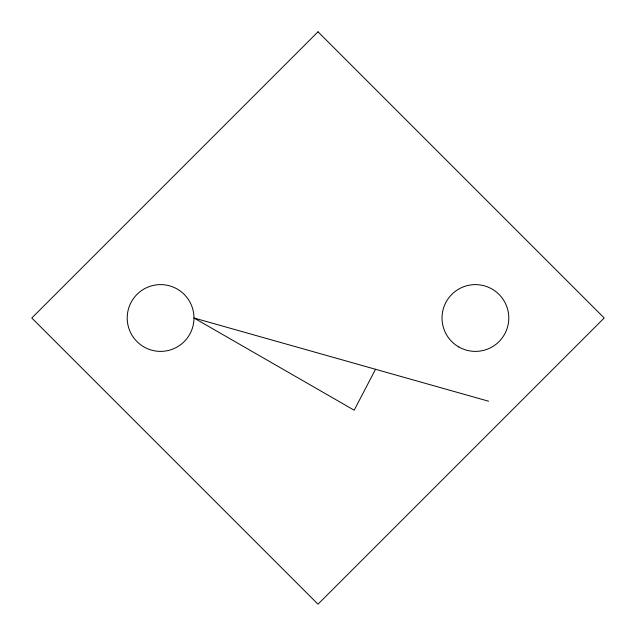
<?xml version="1.0" encoding="UTF-8"?>
<svg xmlns="http://www.w3.org/2000/svg" width="636" height="636" viewBox="0 0 636 636"><rect width="100%" height="100%" fill="white"/><g stroke="black" fill="none" stroke-linecap="round" stroke-linejoin="round"><path stroke-width="0.95" d="M375.526 369.278L354.173 410.204L193.98 318A33.39 33.39 0 0 0 143.895 289.086A33.39 33.39 0 0 0 143.895 346.914A33.39 33.39 0 0 0 193.98 318L488.543 401.205M318 31.8L31.8 318L318 604.2L604.2 318L318 31.8M458.715 346.914A33.39 33.39 0 0 0 508.8 318A33.39 33.39 0 0 0 458.715 289.086A33.39 33.39 0 0 0 458.715 346.914"/></g></svg>
